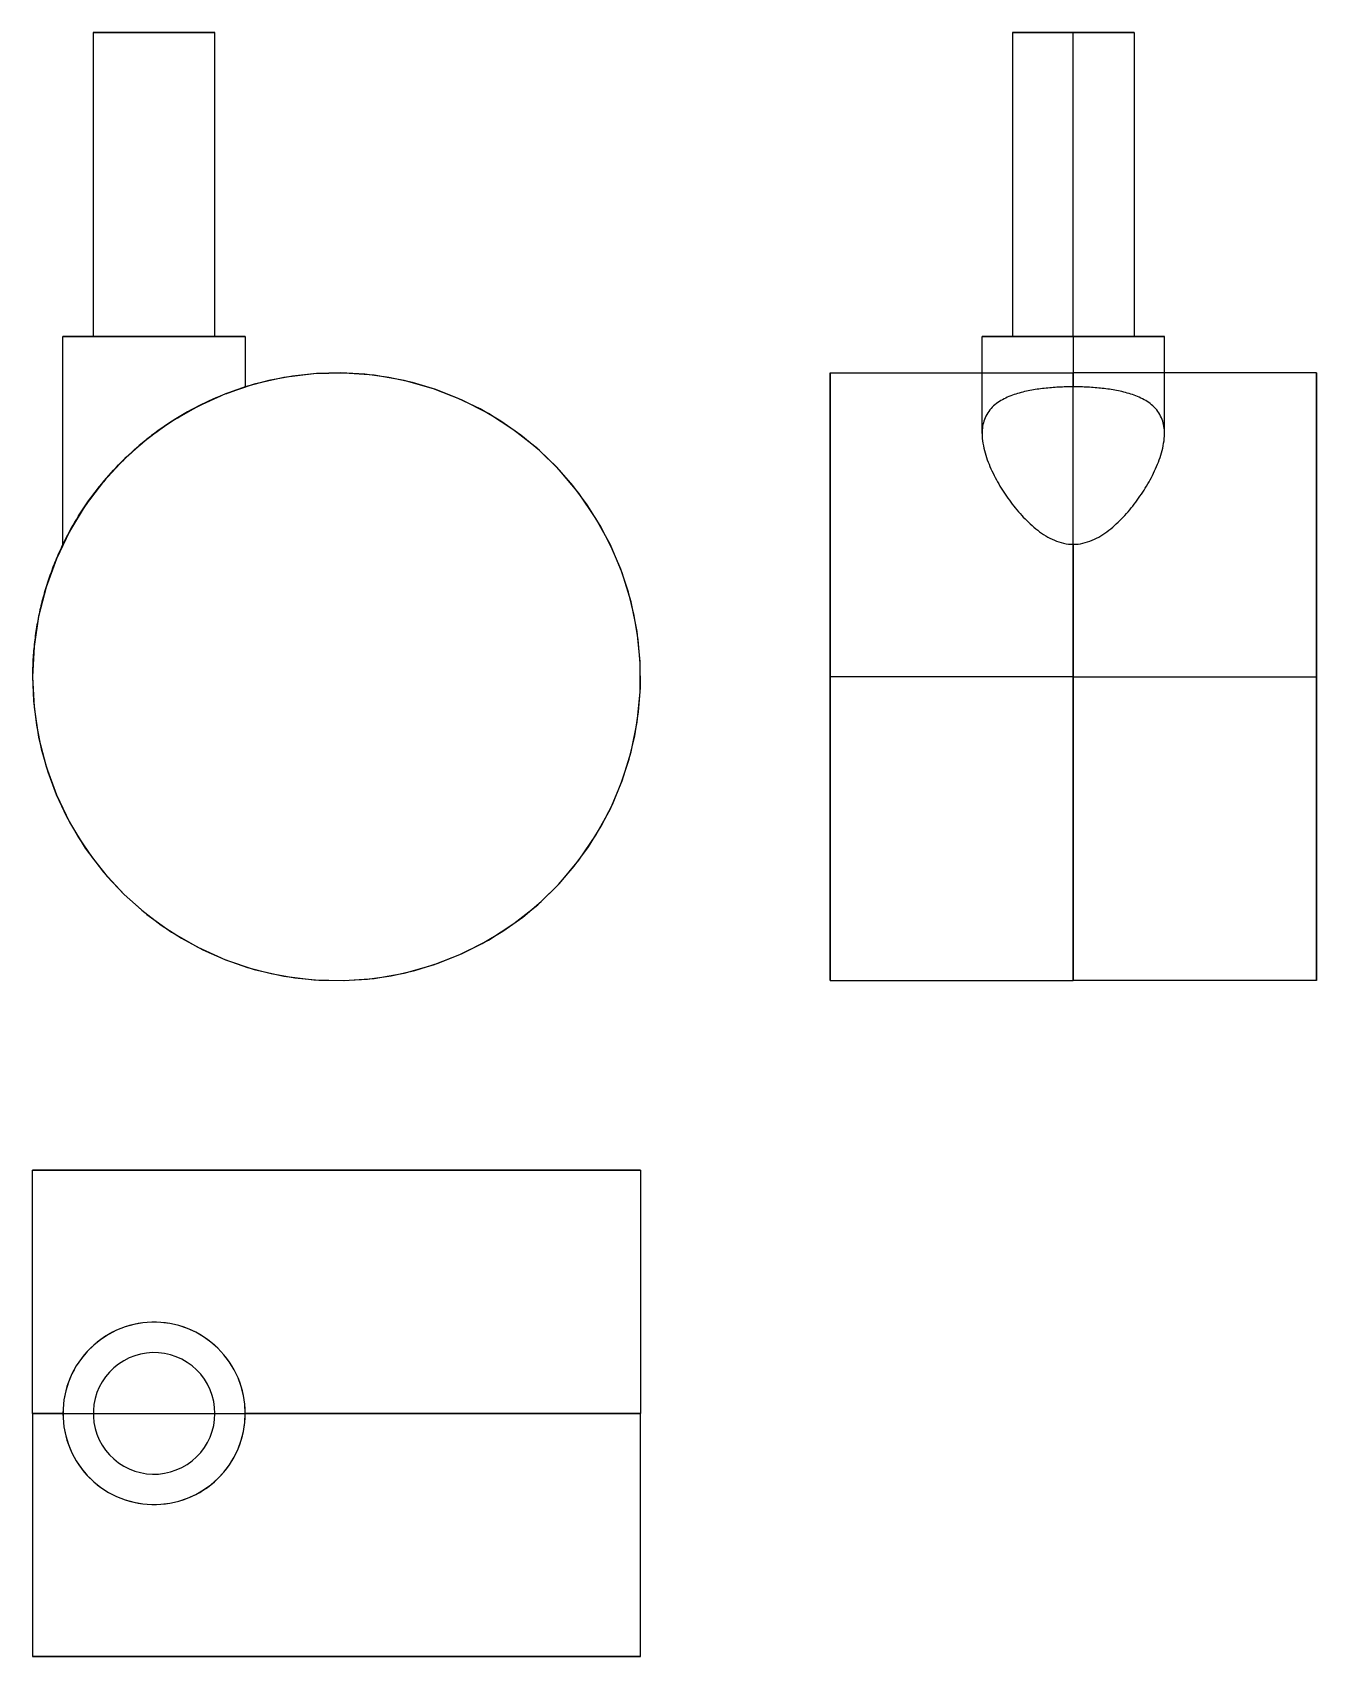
# Model space of a CAD drawing. Extents: x 0 to 1.49, y 0 to 1.89.
import ezdxf

# ---------------------------------------------------------------- set-up
doc = ezdxf.new("R2010")
doc.units = 0
doc.linetypes.add('HIDDEN', pattern=[9, 6, -3])
for name, color, linetype in [('FRONT', 7, 'CONTINUOUS'), ('FRONT_HID', 7, 'HIDDEN'), ('LEFT', 7, 'CONTINUOUS'), ('LEFT_HID', 7, 'HIDDEN'), ('TOP', 7, 'CONTINUOUS'), ('TOP_HID', 7, 'HIDDEN')]:
    doc.layers.add(name, color=color, linetype=linetype)

msp = doc.modelspace()

# ---------------------------------------------------------------- linework, layer by layer
at = {"layer": 'FRONT'}
for p, q in [((0.212264, 1.890481), (0.070755, 1.890481)), ((0.070755, 1.890481), (0.070755, 1.536707)), ((0.212264, 1.536707), (0.212264, 1.890481)), ((0.247642, 1.536707), (0.035377, 1.536707)), ((0.035377, 1.294687), (0.035377, 1.536707)), ((0.247642, 1.536707), (0.247642, 1.477959)), ((0.362593, 1.494145), (0.327336, 1.493265)), ((0.397763, 1.491509), (0.362593, 1.494145)), ((0.257957, 1.481032), (0.224526, 1.4698)), ((0.23731, 1.474535), (0.237664, 1.474658)), ((0.237664, 1.474658), (0.238019, 1.474781)), ((0.238019, 1.474781), (0.238374, 1.474904)), ((0.238374, 1.474904), (0.238729, 1.475026)), ((0.238729, 1.475026), (0.239084, 1.475148)), ((0.239084, 1.475148), (0.239439, 1.475269)), ((0.239439, 1.475269), (0.239794, 1.475391)), ((0.239794, 1.475391), (0.240149, 1.475511)), ((0.240149, 1.475511), (0.240505, 1.475632)), ((0.240505, 1.475632), (0.240861, 1.475752)), ((0.240861, 1.475752), (0.241216, 1.475871)), ((0.241216, 1.475871), (0.241572, 1.47599)), ((0.241572, 1.47599), (0.241928, 1.476109)), ((0.241928, 1.476109), (0.242284, 1.476228)), ((0.242284, 1.476228), (0.242641, 1.476346)), ((0.242641, 1.476346), (0.242997, 1.476464)), ((0.242997, 1.476464), (0.243354, 1.476581)), ((0.243354, 1.476581), (0.24371, 1.476698)), ((0.24371, 1.476698), (0.244067, 1.476814)), ((0.244067, 1.476814), (0.244424, 1.476931)), ((0.244424, 1.476931), (0.244781, 1.477047)), ((0.244781, 1.477047), (0.245138, 1.477162)), ((0.245138, 1.477162), (0.245495, 1.477277)), ((0.245495, 1.477277), (0.245853, 1.477392)), ((0.245853, 1.477392), (0.24621, 1.477506)), ((0.24621, 1.477506), (0.246568, 1.47762)), ((0.246568, 1.47762), (0.246926, 1.477734)), ((0.246926, 1.477734), (0.247284, 1.477847)), ((0.247284, 1.477847), (0.247642, 1.477959)), ((0.292341, 1.48888), (0.257957, 1.481032)), ((0.327336, 1.493265), (0.292341, 1.48888)), ((0.432496, 1.485385), (0.397763, 1.491509)), ((0.466446, 1.475833), (0.432496, 1.485385)), ((0.499276, 1.462948), (0.466446, 1.475833)), ((0.224526, 1.4698), (0.192378, 1.455294)), ((0.225338, 1.470117), (0.225688, 1.470253)), ((0.225688, 1.470253), (0.226038, 1.470389)), ((0.226038, 1.470389), (0.226388, 1.470524)), ((0.226388, 1.470524), (0.226738, 1.470659)), ((0.226738, 1.470659), (0.227089, 1.470794)), ((0.227089, 1.470794), (0.227439, 1.470928)), ((0.227439, 1.470928), (0.22779, 1.471062)), ((0.22779, 1.471062), (0.228141, 1.471195)), ((0.228141, 1.471195), (0.228491, 1.471329)), ((0.228491, 1.471329), (0.228843, 1.471461)), ((0.228843, 1.471461), (0.229194, 1.471594)), ((0.229194, 1.471594), (0.229545, 1.471726)), ((0.229545, 1.471726), (0.229897, 1.471857)), ((0.229897, 1.471857), (0.230248, 1.471989)), ((0.230248, 1.471989), (0.2306, 1.472119)), ((0.2306, 1.472119), (0.230952, 1.47225)), ((0.230952, 1.47225), (0.231304, 1.47238)), ((0.231304, 1.47238), (0.231656, 1.47251)), ((0.231656, 1.47251), (0.232009, 1.472639)), ((0.232009, 1.472639), (0.232361, 1.472768)), ((0.232361, 1.472768), (0.232714, 1.472897)), ((0.232714, 1.472897), (0.233066, 1.473025)), ((0.233066, 1.473025), (0.233419, 1.473153)), ((0.233419, 1.473153), (0.233772, 1.47328)), ((0.233772, 1.47328), (0.234125, 1.473408)), ((0.234125, 1.473408), (0.234479, 1.473534)), ((0.234479, 1.473534), (0.234832, 1.473661)), ((0.234832, 1.473661), (0.235186, 1.473787)), ((0.235186, 1.473787), (0.235539, 1.473912)), ((0.235539, 1.473912), (0.235893, 1.474038)), ((0.235893, 1.474038), (0.236247, 1.474162)), ((0.236247, 1.474162), (0.236601, 1.474287)), ((0.236601, 1.474287), (0.236956, 1.474411)), ((0.236956, 1.474411), (0.23731, 1.474535)), ((0.53066, 1.446858), (0.499276, 1.462948)), ((0.161835, 1.43766), (0.133199, 1.417072)), ((0.192378, 1.455294), (0.161835, 1.43766)), ((0.560287, 1.427723), (0.53066, 1.446858)), ((0.587861, 1.405734), (0.560287, 1.427723)), ((0.133199, 1.417072), (0.106756, 1.393736)), ((0.613108, 1.381108), (0.587861, 1.405734)), ((0.106756, 1.393736), (0.082767, 1.367882)), ((0.635778, 1.354091), (0.613108, 1.381108)), ((0.082767, 1.367882), (0.061472, 1.339769)), ((0.655645, 1.324951), (0.635778, 1.354091)), ((0.061472, 1.339769), (0.043082, 1.309675)), ((0.672513, 1.293978), (0.655645, 1.324951)), ((0.043082, 1.309675), (0.02778, 1.277899)), ((0.686212, 1.261479), (0.672513, 1.293978)), ((0.02778, 1.277899), (0.015717, 1.244758)), ((0.696608, 1.227777), (0.686212, 1.261479)), ((0.015717, 1.244758), (0.007014, 1.21058)), ((0.007014, 1.21058), (0.001758, 1.175705)), ((0.703596, 1.193208), (0.696608, 1.227777)), ((0.707107, 1.158115), (0.703596, 1.193208)), ((0.001758, 1.175705), (0, 1.140481)), ((0.707107, 1.122847), (0.707107, 1.158115)), ((0, 1.140481), (0.001758, 1.105257)), ((0.703596, 1.087754), (0.707107, 1.122847)), ((0.001758, 1.105257), (0.007014, 1.070382)), ((0.696608, 1.053185), (0.703596, 1.087754)), ((0.007014, 1.070382), (0.015717, 1.036204)), ((0.686212, 1.019483), (0.696608, 1.053185)), ((0.015717, 1.036204), (0.02778, 1.003063)), ((0.02778, 1.003063), (0.043082, 0.971287)), ((0.672513, 0.986984), (0.686212, 1.019483)), ((0.655645, 0.956011), (0.672513, 0.986984)), ((0.043082, 0.971287), (0.061472, 0.941193)), ((0.635778, 0.926871), (0.655645, 0.956011)), ((0.061472, 0.941193), (0.082767, 0.91308)), ((0.613108, 0.899854), (0.635778, 0.926871)), ((0.082767, 0.91308), (0.106756, 0.887226)), ((0.587861, 0.875228), (0.613108, 0.899854)), ((0.106756, 0.887226), (0.133199, 0.86389)), ((0.560287, 0.853239), (0.587861, 0.875228)), ((0.133199, 0.86389), (0.161835, 0.843302)), ((0.53066, 0.834104), (0.560287, 0.853239)), ((0.161835, 0.843302), (0.192378, 0.825668)), ((0.499276, 0.818014), (0.53066, 0.834104)), ((0.192378, 0.825668), (0.224526, 0.811162)), ((0.466446, 0.805129), (0.499276, 0.818014)), ((0.224526, 0.811162), (0.257957, 0.79993)), ((0.257957, 0.79993), (0.292341, 0.792082)), ((0.397763, 0.789453), (0.432496, 0.795577)), ((0.432496, 0.795577), (0.466446, 0.805129)), ((0.292341, 0.792082), (0.327336, 0.787697)), ((0.327336, 0.787697), (0.362593, 0.786817)), ((0.362593, 0.786817), (0.397763, 0.789453))]:
    msp.add_line(p, q, dxfattribs=at)
at = {"layer": 'FRONT_HID', "linetype": 'HIDDEN'}
for p, q in [((0.070755, 1.890481), (0.212264, 1.890481)), ((0.035377, 1.536707), (0.247642, 1.536707)), ((0.212264, 1.536707), (0.070755, 1.536707)), ((0.070755, 1.536707), (0.212264, 1.536707)), ((0.362593, 1.494145), (0.327336, 1.493265)), ((0.358674, 1.494221), (0.330518, 1.493489)), ((0.386799, 1.49271), (0.358674, 1.494221)), ((0.397763, 1.491509), (0.362593, 1.494145)), ((0.257957, 1.481032), (0.224526, 1.4698)), ((0.238946, 1.475101), (0.234626, 1.473587)), ((0.243284, 1.476558), (0.238946, 1.475101)), ((0.247642, 1.477959), (0.243284, 1.476558)), ((0.274825, 1.485333), (0.247642, 1.477959)), ((0.292341, 1.48888), (0.257957, 1.481032)), ((0.302509, 1.490521), (0.274825, 1.485333)), ((0.327336, 1.493265), (0.292341, 1.48888)), ((0.330518, 1.493489), (0.302509, 1.490521)), ((0.414715, 1.488966), (0.386799, 1.49271)), ((0.432496, 1.485385), (0.397763, 1.491509)), ((0.442245, 1.483014), (0.414715, 1.488966)), ((0.466446, 1.475833), (0.432496, 1.485385)), ((0.469213, 1.47489), (0.442245, 1.483014)), ((0.499276, 1.462948), (0.466446, 1.475833)), ((0.49545, 1.464647), (0.469213, 1.47489)), ((0.190903, 1.454533), (0.194644, 1.456446)), ((0.224526, 1.4698), (0.192378, 1.455294)), ((0.196734, 1.457489), (0.192646, 1.455431)), ((0.194644, 1.456446), (0.198408, 1.458313)), ((0.200848, 1.459494), (0.196734, 1.457489)), ((0.198408, 1.458313), (0.202194, 1.460136)), ((0.204988, 1.461446), (0.200848, 1.459494)), ((0.202194, 1.460136), (0.206001, 1.461914)), ((0.209153, 1.463344), (0.204988, 1.461446)), ((0.206001, 1.461914), (0.209829, 1.463646)), ((0.213342, 1.465188), (0.209153, 1.463344)), ((0.209829, 1.463646), (0.213677, 1.465333)), ((0.217555, 1.466978), (0.213342, 1.465188)), ((0.213677, 1.465333), (0.217545, 1.466974)), ((0.217545, 1.466974), (0.221432, 1.468569)), ((0.22179, 1.468713), (0.217555, 1.466978)), ((0.221432, 1.468569), (0.225338, 1.470117)), ((0.226048, 1.470393), (0.22179, 1.468713)), ((0.230327, 1.472018), (0.226048, 1.470393)), ((0.234626, 1.473587), (0.230327, 1.472018)), ((0.520789, 1.452349), (0.49545, 1.464647)), ((0.53066, 1.446858), (0.499276, 1.462948)), ((0.161835, 1.43766), (0.133199, 1.417072)), ((0.160968, 1.437098), (0.157147, 1.434579)), ((0.158327, 1.435365), (0.161843, 1.437665)), ((0.164822, 1.439568), (0.160968, 1.437098)), ((0.192378, 1.455294), (0.161835, 1.43766)), ((0.161843, 1.437665), (0.165386, 1.439924)), ((0.168707, 1.441987), (0.164822, 1.439568)), ((0.165386, 1.439924), (0.168956, 1.44214)), ((0.172623, 1.444356), (0.168707, 1.441987)), ((0.168956, 1.44214), (0.172551, 1.444314)), ((0.172551, 1.444314), (0.176173, 1.446445)), ((0.17657, 1.446675), (0.172623, 1.444356)), ((0.176173, 1.446445), (0.179819, 1.448532)), ((0.180546, 1.448942), (0.17657, 1.446675)), ((0.179819, 1.448532), (0.18349, 1.450576)), ((0.184551, 1.451157), (0.180546, 1.448942)), ((0.18349, 1.450576), (0.187185, 1.452577)), ((0.188585, 1.45332), (0.184551, 1.451157)), ((0.187185, 1.452577), (0.190903, 1.454533)), ((0.192646, 1.455431), (0.188585, 1.45332)), ((0.54507, 1.438074), (0.520789, 1.452349)), ((0.560287, 1.427723), (0.53066, 1.446858)), ((0.568138, 1.421913), (0.54507, 1.438074)), ((0.131233, 1.415492), (0.134515, 1.418116)), ((0.134932, 1.418445), (0.131354, 1.415591)), ((0.134515, 1.418116), (0.137827, 1.420701)), ((0.138547, 1.421253), (0.134932, 1.418445)), ((0.137827, 1.420701), (0.141171, 1.423245)), ((0.142197, 1.424014), (0.138547, 1.421253)), ((0.141171, 1.423245), (0.144544, 1.42575)), ((0.145883, 1.426728), (0.142197, 1.424014)), ((0.144544, 1.42575), (0.147947, 1.428215)), ((0.149604, 1.429393), (0.145883, 1.426728)), ((0.147947, 1.428215), (0.151378, 1.430639)), ((0.153359, 1.432011), (0.149604, 1.429393)), ((0.151378, 1.430639), (0.154839, 1.433023)), ((0.157147, 1.434579), (0.153359, 1.432011)), ((0.154839, 1.433023), (0.158327, 1.435365)), ((0.587861, 1.405734), (0.560287, 1.427723)), ((0.589847, 1.403968), (0.568138, 1.421913)), ((0.133199, 1.417072), (0.106756, 1.393736)), ((0.114036, 1.400637), (0.11069, 1.397514)), ((0.112217, 1.39895), (0.115303, 1.4018)), ((0.117421, 1.403717), (0.114036, 1.400637)), ((0.115303, 1.4018), (0.118424, 1.404614)), ((0.120847, 1.406753), (0.117421, 1.403717)), ((0.118424, 1.404614), (0.121577, 1.40739)), ((0.124311, 1.409744), (0.120847, 1.406753)), ((0.121577, 1.40739), (0.124764, 1.410129)), ((0.127814, 1.41269), (0.124311, 1.409744)), ((0.124764, 1.410129), (0.127982, 1.41283)), ((0.131354, 1.415591), (0.127814, 1.41269)), ((0.127982, 1.41283), (0.131233, 1.415492)), ((0.613108, 1.381108), (0.587861, 1.405734)), ((0.61006, 1.384352), (0.589847, 1.403968)), ((0.106756, 1.393736), (0.082767, 1.367882)), ((0.094583, 1.381263), (0.091489, 1.377889)), ((0.091587, 1.377997), (0.094427, 1.381095)), ((0.094427, 1.381095), (0.097303, 1.384158)), ((0.09772, 1.384596), (0.094583, 1.381263)), ((0.097303, 1.384158), (0.100215, 1.387187)), ((0.100899, 1.387888), (0.09772, 1.384596)), ((0.100215, 1.387187), (0.103163, 1.390181)), ((0.104121, 1.391139), (0.100899, 1.387888)), ((0.103163, 1.390181), (0.106146, 1.393139)), ((0.107385, 1.394348), (0.104121, 1.391139)), ((0.106146, 1.393139), (0.109164, 1.396062)), ((0.11069, 1.397514), (0.107385, 1.394348)), ((0.109164, 1.396062), (0.112217, 1.39895)), ((0.628648, 1.363191), (0.61006, 1.384352)), ((0.635778, 1.354091), (0.613108, 1.381108)), ((0.082767, 1.367882), (0.061472, 1.339769)), ((0.075341, 1.358727), (0.077953, 1.362018)), ((0.07956, 1.364004), (0.076691, 1.360438)), ((0.077953, 1.362018), (0.080604, 1.365278)), ((0.082475, 1.367533), (0.07956, 1.364004)), ((0.080604, 1.365278), (0.083293, 1.368507)), ((0.085435, 1.371024), (0.082475, 1.367533)), ((0.083293, 1.368507), (0.08602, 1.371703)), ((0.08844, 1.374476), (0.085435, 1.371024)), ((0.08602, 1.371703), (0.088785, 1.374867)), ((0.091489, 1.377889), (0.08844, 1.374476)), ((0.088785, 1.374867), (0.091587, 1.377997)), ((0.645494, 1.340619), (0.628648, 1.363191)), ((0.06288, 1.341818), (0.065291, 1.345258)), ((0.065684, 1.34581), (0.063052, 1.342066)), ((0.065291, 1.345258), (0.067744, 1.34867)), ((0.068365, 1.34952), (0.065684, 1.34581)), ((0.067744, 1.34867), (0.070236, 1.352052)), ((0.071093, 1.353195), (0.068365, 1.34952)), ((0.070236, 1.352052), (0.072769, 1.355405)), ((0.073869, 1.356835), (0.071093, 1.353195)), ((0.072769, 1.355405), (0.075341, 1.358727)), ((0.076691, 1.360438), (0.073869, 1.356835)), ((0.655645, 1.324951), (0.635778, 1.354091)), ((0.061472, 1.339769), (0.043082, 1.309675)), ((0.049283, 1.320595), (0.051443, 1.324198)), ((0.053013, 1.326758), (0.050629, 1.322851)), ((0.051443, 1.324198), (0.053646, 1.327776)), ((0.055449, 1.330633), (0.053013, 1.326758)), ((0.053646, 1.327776), (0.055892, 1.331327)), ((0.057934, 1.334477), (0.055449, 1.330633)), ((0.055892, 1.331327), (0.05818, 1.334852)), ((0.060468, 1.338288), (0.057934, 1.334477)), ((0.05818, 1.334852), (0.060509, 1.338349)), ((0.063052, 1.342066), (0.060468, 1.338288)), ((0.060509, 1.338349), (0.06288, 1.341818)), ((0.660491, 1.316778), (0.645494, 1.340619)), ((0.672513, 1.293978), (0.655645, 1.324951)), ((0.043082, 1.309675), (0.02778, 1.277899)), ((0.03913, 1.302206), (0.041073, 1.305932)), ((0.041601, 1.306926), (0.039474, 1.302873)), ((0.041073, 1.305932), (0.04306, 1.309634)), ((0.04378, 1.310951), (0.041601, 1.306926)), ((0.04306, 1.309634), (0.045091, 1.313312)), ((0.046012, 1.314947), (0.04378, 1.310951)), ((0.045091, 1.313312), (0.047165, 1.316966)), ((0.048295, 1.318914), (0.046012, 1.314947)), ((0.047165, 1.316966), (0.049283, 1.320595)), ((0.050629, 1.322851), (0.048295, 1.318914)), ((0.673543, 1.291819), (0.660491, 1.316778)), ((0.032139, 1.287814), (0.031093, 1.285508)), ((0.033202, 1.290113), (0.032139, 1.287814)), ((0.034282, 1.292404), (0.033202, 1.290113)), ((0.035377, 1.294687), (0.034282, 1.292404)), ((0.037399, 1.298794), (0.035377, 1.294687)), ((0.035377, 1.294687), (0.037231, 1.298458)), ((0.037231, 1.298458), (0.03913, 1.302206)), ((0.039474, 1.302873), (0.037399, 1.298794)), ((0.686212, 1.261479), (0.672513, 1.293978)), ((0.684569, 1.265901), (0.673543, 1.291819)), ((0.02778, 1.277899), (0.015717, 1.244758)), ((0.02332, 1.266799), (0.022424, 1.26443)), ((0.024233, 1.269161), (0.02332, 1.266799)), ((0.025163, 1.271517), (0.024233, 1.269161)), ((0.026109, 1.273866), (0.025163, 1.271517)), ((0.027072, 1.276209), (0.026109, 1.273866)), ((0.028052, 1.278544), (0.027072, 1.276209)), ((0.029049, 1.280873), (0.028052, 1.278544)), ((0.030063, 1.283194), (0.029049, 1.280873)), ((0.031093, 1.285508), (0.030063, 1.283194)), ((0.017407, 1.250087), (0.016631, 1.247676)), ((0.018201, 1.252492), (0.017407, 1.250087)), ((0.019011, 1.254892), (0.018201, 1.252492)), ((0.019839, 1.257285), (0.019011, 1.254892)), ((0.020683, 1.259673), (0.019839, 1.257285)), ((0.021545, 1.262055), (0.020683, 1.259673)), ((0.022424, 1.26443), (0.021545, 1.262055)), ((0.693498, 1.239188), (0.684569, 1.265901)), ((0.696608, 1.227777), (0.686212, 1.261479)), ((0.015717, 1.244758), (0.007014, 1.21058)), ((0.011685, 1.230653), (0.011048, 1.228201)), ((0.012339, 1.2331), (0.011685, 1.230653)), ((0.013011, 1.235542), (0.012339, 1.2331)), ((0.0137, 1.237979), (0.013011, 1.235542)), ((0.014407, 1.240411), (0.0137, 1.237979)), ((0.015131, 1.242838), (0.014407, 1.240411)), ((0.015872, 1.24526), (0.015131, 1.242838)), ((0.016631, 1.247676), (0.015872, 1.24526)), ((0.700274, 1.211849), (0.693498, 1.239188)), ((0.007014, 1.21058), (0.001758, 1.175705)), ((0.007084, 1.210923), (0.006589, 1.208439)), ((0.007597, 1.213403), (0.007084, 1.210923)), ((0.008128, 1.21588), (0.007597, 1.213403)), ((0.008677, 1.218352), (0.008128, 1.21588)), ((0.009243, 1.220821), (0.008677, 1.218352)), ((0.009827, 1.223285), (0.009243, 1.220821)), ((0.010429, 1.225746), (0.009827, 1.223285)), ((0.011048, 1.228201), (0.010429, 1.225746)), ((0.703596, 1.193208), (0.696608, 1.227777)), ((0.704853, 1.184058), (0.700274, 1.211849)), ((0.003991, 1.193468), (0.00362, 1.190962)), ((0.004379, 1.195971), (0.003991, 1.193468)), ((0.004785, 1.198471), (0.004379, 1.195971)), ((0.005209, 1.200968), (0.004785, 1.198471)), ((0.005651, 1.203461), (0.005209, 1.200968)), ((0.006111, 1.205952), (0.005651, 1.203461)), ((0.006589, 1.208439), (0.006111, 1.205952)), ((0.707107, 1.158115), (0.703596, 1.193208)), ((0.001758, 1.175705), (0, 1.140481)), ((0.001531, 1.173359), (0.001305, 1.170836)), ((0.001775, 1.17588), (0.001531, 1.173359)), ((0.002038, 1.178399), (0.001775, 1.17588)), ((0.002318, 1.180916), (0.002038, 1.178399)), ((0.002617, 1.183431), (0.002318, 1.180916)), ((0.002933, 1.185944), (0.002617, 1.183431)), ((0.003268, 1.188454), (0.002933, 1.185944)), ((0.00362, 1.190962), (0.003268, 1.188454)), ((0.707207, 1.155991), (0.704853, 1.184058)), ((0.000326, 1.155673), (0.000227, 1.153142)), ((0.000444, 1.158203), (0.000326, 1.155673)), ((0.00058, 1.160732), (0.000444, 1.158203)), ((0.000734, 1.16326), (0.00058, 1.160732)), ((0.000906, 1.165787), (0.000734, 1.16326)), ((0.001096, 1.168312), (0.000906, 1.165787)), ((0.001305, 1.170836), (0.001096, 1.168312)), ((0.707107, 1.122847), (0.707107, 1.158115)), ((0.707321, 1.127826), (0.707207, 1.155991)), ((0.000009, 1.143014), (0, 1.140481)), ((0, 1.140481), (0.001758, 1.105257)), ((0, 1.140481), (0.001121, 1.112338)), ((0.000036, 1.145546), (0.000009, 1.143014)), ((0.000082, 1.148079), (0.000036, 1.145546)), ((0.000145, 1.15061), (0.000082, 1.148079)), ((0.000227, 1.153142), (0.000145, 1.15061)), ((0.703596, 1.087754), (0.707107, 1.122847)), ((0.705193, 1.09974), (0.707321, 1.127826)), ((0.001121, 1.112338), (0.004478, 1.084373)), ((0.001758, 1.105257), (0.007014, 1.070382)), ((0.700839, 1.071913), (0.705193, 1.09974)), ((0.004478, 1.084373), (0.010048, 1.056763)), ((0.696608, 1.053185), (0.703596, 1.087754)), ((0.007014, 1.070382), (0.015717, 1.036204)), ((0.694284, 1.044521), (0.700839, 1.071913)), ((0.010048, 1.056763), (0.017798, 1.029684)), ((0.685571, 1.017737), (0.694284, 1.044521)), ((0.686212, 1.019483), (0.696608, 1.053185)), ((0.015717, 1.036204), (0.02778, 1.003063)), ((0.017798, 1.029684), (0.027676, 1.003308)), ((0.027676, 1.003308), (0.039622, 0.977801)), ((0.02778, 1.003063), (0.043082, 0.971287)), ((0.672513, 0.986984), (0.686212, 1.019483)), ((0.674755, 0.99173), (0.685571, 1.017737)), ((0.655645, 0.956011), (0.672513, 0.986984)), ((0.661904, 0.966667), (0.674755, 0.99173)), ((0.039622, 0.977801), (0.05356, 0.953325)), ((0.043082, 0.971287), (0.061472, 0.941193)), ((0.6471, 0.942706), (0.661904, 0.966667)), ((0.05356, 0.953325), (0.0694, 0.930036)), ((0.635778, 0.926871), (0.655645, 0.956011)), ((0.061472, 0.941193), (0.082767, 0.91308)), ((0.0694, 0.930036), (0.087042, 0.90808)), ((0.613108, 0.899854), (0.635778, 0.926871)), ((0.630437, 0.919998), (0.6471, 0.942706)), ((0.082767, 0.91308), (0.106756, 0.887226)), ((0.087042, 0.90808), (0.106376, 0.887598)), ((0.612021, 0.898687), (0.630437, 0.919998)), ((0.587861, 0.875228), (0.613108, 0.899854)), ((0.591967, 0.878909), (0.612021, 0.898687)), ((0.106376, 0.887598), (0.127277, 0.868718)), ((0.106756, 0.887226), (0.133199, 0.86389)), ((0.560287, 0.853239), (0.587861, 0.875228)), ((0.570404, 0.86079), (0.591967, 0.878909)), ((0.127277, 0.868718), (0.149614, 0.851561)), ((0.133199, 0.86389), (0.161835, 0.843302)), ((0.149614, 0.851561), (0.173245, 0.836235)), ((0.53066, 0.834104), (0.560287, 0.853239)), ((0.547467, 0.844443), (0.570404, 0.86079)), ((0.161835, 0.843302), (0.192378, 0.825668)), ((0.173245, 0.836235), (0.198021, 0.822838)), ((0.499276, 0.818014), (0.53066, 0.834104)), ((0.523303, 0.829972), (0.547467, 0.844443)), ((0.192378, 0.825668), (0.224526, 0.811162)), ((0.198021, 0.822838), (0.223784, 0.811455)), ((0.466446, 0.805129), (0.499276, 0.818014)), ((0.47191, 0.807015), (0.498064, 0.81747)), ((0.498064, 0.81747), (0.523303, 0.829972)), ((0.223784, 0.811455), (0.25037, 0.802156)), ((0.224526, 0.811162), (0.257957, 0.79993)), ((0.25037, 0.802156), (0.277612, 0.795003)), ((0.257957, 0.79993), (0.292341, 0.792082)), ((0.277612, 0.795003), (0.305337, 0.790039)), ((0.397763, 0.789453), (0.432496, 0.795577)), ((0.417527, 0.792499), (0.445008, 0.798674)), ((0.432496, 0.795577), (0.466446, 0.805129)), ((0.445008, 0.798674), (0.47191, 0.807015)), ((0.292341, 0.792082), (0.327336, 0.787697)), ((0.305337, 0.790039), (0.333369, 0.787296)), ((0.327336, 0.787697), (0.362593, 0.786817)), ((0.333369, 0.787296), (0.361531, 0.786792)), ((0.361531, 0.786792), (0.389643, 0.78853)), ((0.362593, 0.786817), (0.397763, 0.789453)), ((0.389643, 0.78853), (0.417527, 0.792499))]:
    msp.add_line(p, q, dxfattribs=at)
at = {"layer": 'LEFT'}
for p, q in [((1.211094, 1.890566), (1.14034, 1.890566)), ((1.14034, 1.890566), (1.14034, 1.536792)), ((1.281849, 1.890566), (1.211094, 1.890566)), ((1.211094, 1.536792), (1.211094, 1.890566)), ((1.281849, 1.890566), (1.281849, 1.536792)), ((1.211094, 1.536792), (1.104962, 1.536792)), ((1.104962, 1.49434), (1.104962, 1.536792)), ((1.317226, 1.536792), (1.211094, 1.536792)), ((1.211094, 1.536792), (1.211094, 1.49434)), ((1.317226, 1.49434), (1.317226, 1.536792)), ((0.928075, 0.786792), (0.928075, 1.49434)), ((0.928075, 1.49434), (1.211094, 1.49434)), ((1.211094, 0.786792), (1.211094, 1.49434)), ((1.494113, 1.49434), (1.211094, 1.49434)), ((1.494113, 0.786792), (1.494113, 1.49434)), ((0.928075, 0.786792), (1.211094, 0.786792)), ((1.494113, 0.786792), (1.211094, 0.786792))]:
    msp.add_line(p, q, dxfattribs=at)
at = {"layer": 'LEFT_HID', "linetype": 'HIDDEN'}
for p, q in [((1.14034, 1.890566), (1.281849, 1.890566)), ((1.104962, 1.536792), (1.317226, 1.536792)), ((1.211094, 1.536792), (1.14034, 1.536792)), ((1.14034, 1.536792), (1.281849, 1.536792)), ((1.281849, 1.536792), (1.211094, 1.536792)), ((0.928075, 1.49434), (0.928075, 1.140566)), ((1.104962, 1.423585), (1.104962, 1.49434)), ((1.211094, 1.49434), (1.211094, 1.478045)), ((1.211094, 1.49434), (1.211094, 1.478045)), ((1.317226, 1.423585), (1.317226, 1.49434)), ((1.494113, 1.49434), (1.494113, 1.140566)), ((1.166861, 1.474854), (1.164775, 1.474512)), ((1.168951, 1.475175), (1.166861, 1.474854)), ((1.171043, 1.475476), (1.168951, 1.475175)), ((1.173138, 1.475756), (1.171043, 1.475476)), ((1.175236, 1.476018), (1.173138, 1.475756)), ((1.177336, 1.476261), (1.175236, 1.476018)), ((1.179438, 1.476487), (1.177336, 1.476261)), ((1.181541, 1.476696), (1.179438, 1.476487)), ((1.183646, 1.476888), (1.181541, 1.476696)), ((1.185753, 1.477064), (1.183646, 1.476888)), ((1.187861, 1.477224), (1.185753, 1.477064)), ((1.18997, 1.477369), (1.187861, 1.477224)), ((1.19208, 1.4775), (1.18997, 1.477369)), ((1.19419, 1.477615), (1.19208, 1.4775)), ((1.196302, 1.477717), (1.19419, 1.477615)), ((1.198414, 1.477804), (1.196302, 1.477717)), ((1.200526, 1.477878), (1.198414, 1.477804)), ((1.20264, 1.477938), (1.200526, 1.477878)), ((1.204753, 1.477985), (1.20264, 1.477938)), ((1.206867, 1.478018), (1.204753, 1.477985)), ((1.20898, 1.478038), (1.206867, 1.478018)), ((1.211094, 1.478045), (1.20898, 1.478038)), ((1.213208, 1.478038), (1.211094, 1.478045)), ((1.215322, 1.478018), (1.213208, 1.478038)), ((1.217436, 1.477985), (1.215322, 1.478018)), ((1.219549, 1.477938), (1.217436, 1.477985)), ((1.221662, 1.477878), (1.219549, 1.477938)), ((1.223775, 1.477805), (1.221662, 1.477878)), ((1.225887, 1.477717), (1.223775, 1.477805)), ((1.227998, 1.477615), (1.225887, 1.477717)), ((1.230109, 1.4775), (1.227998, 1.477615)), ((1.232219, 1.477369), (1.230109, 1.4775)), ((1.234328, 1.477224), (1.232219, 1.477369)), ((1.236436, 1.477064), (1.234328, 1.477224)), ((1.238542, 1.476888), (1.236436, 1.477064)), ((1.240648, 1.476696), (1.238542, 1.476888)), ((1.242751, 1.476487), (1.240648, 1.476696)), ((1.244853, 1.476261), (1.242751, 1.476487)), ((1.246953, 1.476018), (1.244853, 1.476261)), ((1.24905, 1.475756), (1.246953, 1.476018)), ((1.251146, 1.475476), (1.24905, 1.475756)), ((1.253238, 1.475175), (1.251146, 1.475476)), ((1.255328, 1.474854), (1.253238, 1.475175)), ((1.257414, 1.474512), (1.255328, 1.474854)), ((1.118349, 1.455752), (1.116825, 1.454288)), ((1.11994, 1.457144), (1.118349, 1.455752)), ((1.12159, 1.458465), (1.11994, 1.457144)), ((1.123293, 1.459716), (1.12159, 1.458465)), ((1.125045, 1.4609), (1.123293, 1.459716)), ((1.126838, 1.462019), (1.125045, 1.4609)), ((1.128668, 1.463076), (1.126838, 1.462019)), ((1.130532, 1.464074), (1.128668, 1.463076)), ((1.132424, 1.465016), (1.130532, 1.464074)), ((1.134342, 1.465905), (1.132424, 1.465016)), ((1.136283, 1.466743), (1.134342, 1.465905)), ((1.138243, 1.467534), (1.136283, 1.466743)), ((1.140221, 1.46828), (1.138243, 1.467534)), ((1.142214, 1.468984), (1.140221, 1.46828)), ((1.144221, 1.469647), (1.142214, 1.468984)), ((1.14624, 1.470274), (1.144221, 1.469647)), ((1.14827, 1.470864), (1.14624, 1.470274)), ((1.150309, 1.471421), (1.14827, 1.470864)), ((1.152357, 1.471946), (1.150309, 1.471421)), ((1.154412, 1.472441), (1.152357, 1.471946)), ((1.156474, 1.472907), (1.154412, 1.472441)), ((1.158542, 1.473346), (1.156474, 1.472907)), ((1.160615, 1.473759), (1.158542, 1.473346)), ((1.162693, 1.474147), (1.160615, 1.473759)), ((1.164775, 1.474512), (1.162693, 1.474147)), ((1.259496, 1.474147), (1.257414, 1.474512)), ((1.261574, 1.473759), (1.259496, 1.474147)), ((1.263647, 1.473346), (1.261574, 1.473759)), ((1.265715, 1.472907), (1.263647, 1.473346)), ((1.267777, 1.472441), (1.265715, 1.472907)), ((1.269832, 1.471946), (1.267777, 1.472441)), ((1.271879, 1.471421), (1.269832, 1.471946)), ((1.273919, 1.470864), (1.271879, 1.471421)), ((1.275948, 1.470274), (1.273919, 1.470864)), ((1.277967, 1.469647), (1.275948, 1.470274)), ((1.279974, 1.468984), (1.277967, 1.469647)), ((1.281968, 1.46828), (1.279974, 1.468984)), ((1.283946, 1.467534), (1.281968, 1.46828)), ((1.285906, 1.466743), (1.283946, 1.467534)), ((1.287846, 1.465905), (1.285906, 1.466743)), ((1.289764, 1.465016), (1.287846, 1.465905)), ((1.291657, 1.464074), (1.289764, 1.465016)), ((1.29352, 1.463076), (1.291657, 1.464074)), ((1.295351, 1.462019), (1.29352, 1.463076)), ((1.297144, 1.4609), (1.295351, 1.462019)), ((1.298895, 1.459716), (1.297144, 1.4609)), ((1.300599, 1.458465), (1.298895, 1.459716)), ((1.302249, 1.457144), (1.300599, 1.458465)), ((1.30384, 1.455752), (1.302249, 1.457144)), ((1.305364, 1.454288), (1.30384, 1.455752)), ((1.107059, 1.438175), (1.106477, 1.436143)), ((1.107744, 1.440175), (1.107059, 1.438175)), ((1.108534, 1.442136), (1.107744, 1.440175)), ((1.109427, 1.444051), (1.108534, 1.442136)), ((1.110424, 1.445915), (1.109427, 1.444051)), ((1.111521, 1.447721), (1.110424, 1.445915)), ((1.112716, 1.449465), (1.111521, 1.447721)), ((1.114001, 1.451143), (1.112716, 1.449465)), ((1.115373, 1.452751), (1.114001, 1.451143)), ((1.116825, 1.454288), (1.115373, 1.452751)), ((1.306815, 1.452751), (1.305364, 1.454288)), ((1.308187, 1.451143), (1.306815, 1.452751)), ((1.309473, 1.449465), (1.308187, 1.451143)), ((1.310667, 1.447721), (1.309473, 1.449465)), ((1.311765, 1.445915), (1.310667, 1.447721)), ((1.312761, 1.444051), (1.311765, 1.445915)), ((1.313655, 1.442136), (1.312761, 1.444051)), ((1.314444, 1.440175), (1.313655, 1.442136)), ((1.315129, 1.438175), (1.314444, 1.440175)), ((1.315711, 1.436143), (1.315129, 1.438175)), ((1.105, 1.425698), (1.104962, 1.423585)), ((1.104962, 1.423585), (1.105028, 1.420752)), ((1.105118, 1.427809), (1.105, 1.425698)), ((1.105028, 1.420752), (1.105217, 1.417924)), ((1.10532, 1.429913), (1.105118, 1.427809)), ((1.105611, 1.432007), (1.10532, 1.429913)), ((1.105996, 1.434085), (1.105611, 1.432007)), ((1.106477, 1.436143), (1.105996, 1.434085)), ((1.316193, 1.434085), (1.315711, 1.436143)), ((1.316577, 1.432007), (1.316193, 1.434085)), ((1.316868, 1.429913), (1.316577, 1.432007)), ((1.31707, 1.427809), (1.316868, 1.429913)), ((1.316972, 1.417924), (1.317161, 1.420752)), ((1.317188, 1.425698), (1.31707, 1.427809)), ((1.317161, 1.420752), (1.317226, 1.423585)), ((1.317226, 1.423585), (1.317188, 1.425698)), ((1.105217, 1.417924), (1.105519, 1.415106)), ((1.105519, 1.415106), (1.105925, 1.412301)), ((1.105925, 1.412301), (1.106427, 1.409512)), ((1.106427, 1.409512), (1.107015, 1.40674)), ((1.107015, 1.40674), (1.107685, 1.403986)), ((1.107685, 1.403986), (1.108428, 1.401251)), ((1.108428, 1.401251), (1.109239, 1.398535)), ((1.312949, 1.398535), (1.313761, 1.401251)), ((1.313761, 1.401251), (1.314504, 1.403986)), ((1.314504, 1.403986), (1.315173, 1.40674)), ((1.315173, 1.40674), (1.315762, 1.409512)), ((1.315762, 1.409512), (1.316263, 1.412301)), ((1.316263, 1.412301), (1.31667, 1.415106)), ((1.31667, 1.415106), (1.316972, 1.417924)), ((1.109239, 1.398535), (1.110115, 1.395839)), ((1.110115, 1.395839), (1.111049, 1.393164)), ((1.111049, 1.393164), (1.112039, 1.390508)), ((1.112039, 1.390508), (1.11308, 1.387872)), ((1.11308, 1.387872), (1.11417, 1.385256)), ((1.11417, 1.385256), (1.115306, 1.382659)), ((1.115306, 1.382659), (1.116486, 1.380082)), ((1.305703, 1.380082), (1.306882, 1.382659)), ((1.306882, 1.382659), (1.308018, 1.385256)), ((1.308018, 1.385256), (1.309109, 1.387872)), ((1.309109, 1.387872), (1.31015, 1.390508)), ((1.31015, 1.390508), (1.31114, 1.393164)), ((1.31114, 1.393164), (1.312074, 1.395839)), ((1.312074, 1.395839), (1.312949, 1.398535)), ((1.116486, 1.380082), (1.117707, 1.377525)), ((1.117707, 1.377525), (1.118968, 1.374986)), ((1.118968, 1.374986), (1.120266, 1.372467)), ((1.120266, 1.372467), (1.121601, 1.369967)), ((1.121601, 1.369967), (1.122971, 1.367485)), ((1.122971, 1.367485), (1.124374, 1.365023)), ((1.124374, 1.365023), (1.125811, 1.36258)), ((1.125811, 1.36258), (1.12728, 1.360156)), ((1.294909, 1.360156), (1.296378, 1.36258)), ((1.296378, 1.36258), (1.297814, 1.365023)), ((1.297814, 1.365023), (1.299218, 1.367485)), ((1.299218, 1.367485), (1.300588, 1.369967)), ((1.300588, 1.369967), (1.301923, 1.372467)), ((1.301923, 1.372467), (1.303221, 1.374986)), ((1.303221, 1.374986), (1.304482, 1.377525)), ((1.304482, 1.377525), (1.305703, 1.380082)), ((1.12728, 1.360156), (1.12878, 1.357752)), ((1.12878, 1.357752), (1.130312, 1.355367)), ((1.130312, 1.355367), (1.131873, 1.353002)), ((1.131873, 1.353002), (1.133465, 1.350657)), ((1.133465, 1.350657), (1.135086, 1.348332)), ((1.135086, 1.348332), (1.136738, 1.346029)), ((1.136738, 1.346029), (1.138418, 1.343747)), ((1.138418, 1.343747), (1.140129, 1.341487)), ((1.28206, 1.341487), (1.28377, 1.343747)), ((1.28377, 1.343747), (1.285451, 1.346029)), ((1.285451, 1.346029), (1.287102, 1.348332)), ((1.287102, 1.348332), (1.288724, 1.350657)), ((1.288724, 1.350657), (1.290315, 1.353002)), ((1.290315, 1.353002), (1.291877, 1.355367)), ((1.291877, 1.355367), (1.293408, 1.357752)), ((1.293408, 1.357752), (1.294909, 1.360156)), ((1.140129, 1.341487), (1.141869, 1.33925)), ((1.141869, 1.33925), (1.14364, 1.337036)), ((1.14364, 1.337036), (1.14544, 1.334848)), ((1.14544, 1.334848), (1.147272, 1.332685)), ((1.147272, 1.332685), (1.149135, 1.330549)), ((1.149135, 1.330549), (1.15103, 1.328441)), ((1.15103, 1.328441), (1.152957, 1.326363)), ((1.152957, 1.326363), (1.154918, 1.324317)), ((1.154918, 1.324317), (1.156913, 1.322304)), ((1.265275, 1.322304), (1.267271, 1.324317)), ((1.267271, 1.324317), (1.269231, 1.326363)), ((1.269231, 1.326363), (1.271159, 1.328441)), ((1.271159, 1.328441), (1.273054, 1.330549)), ((1.273054, 1.330549), (1.274917, 1.332685)), ((1.274917, 1.332685), (1.276748, 1.334848)), ((1.276748, 1.334848), (1.278549, 1.337037)), ((1.278549, 1.337037), (1.280319, 1.33925)), ((1.280319, 1.33925), (1.28206, 1.341487)), ((1.156913, 1.322304), (1.158944, 1.320327)), ((1.158944, 1.320327), (1.16101, 1.318387)), ((1.16101, 1.318387), (1.163114, 1.316488)), ((1.163114, 1.316488), (1.165257, 1.314633)), ((1.165257, 1.314633), (1.16744, 1.312825)), ((1.16744, 1.312825), (1.169663, 1.311068)), ((1.169663, 1.311068), (1.17193, 1.309366)), ((1.17193, 1.309366), (1.174239, 1.307724)), ((1.174239, 1.307724), (1.176594, 1.306146)), ((1.176594, 1.306146), (1.178994, 1.30464)), ((1.178994, 1.30464), (1.181442, 1.30321)), ((1.240747, 1.30321), (1.243194, 1.30464)), ((1.243194, 1.30464), (1.245595, 1.306146)), ((1.245595, 1.306146), (1.247949, 1.307724)), ((1.247949, 1.307724), (1.250259, 1.309366)), ((1.250259, 1.309366), (1.252525, 1.311068)), ((1.252525, 1.311068), (1.254749, 1.312825)), ((1.254749, 1.312825), (1.256932, 1.314633)), ((1.256932, 1.314633), (1.259074, 1.316488)), ((1.259074, 1.316488), (1.261178, 1.318387)), ((1.261178, 1.318387), (1.263245, 1.320327)), ((1.263245, 1.320327), (1.265275, 1.322304)), ((1.181442, 1.30321), (1.183936, 1.301865)), ((1.183936, 1.301865), (1.186477, 1.300611)), ((1.186477, 1.300611), (1.189066, 1.299456)), ((1.189066, 1.299456), (1.191699, 1.298409)), ((1.191699, 1.298409), (1.194376, 1.297479)), ((1.194376, 1.297479), (1.197093, 1.296673)), ((1.197093, 1.296673), (1.199846, 1.296001)), ((1.199846, 1.296001), (1.20263, 1.295469)), ((1.20263, 1.295469), (1.205437, 1.295083)), ((1.205437, 1.295083), (1.208262, 1.29485)), ((1.208262, 1.29485), (1.211094, 1.294772)), ((1.211094, 1.294772), (1.213927, 1.29485)), ((1.211094, 1.294772), (1.211094, 1.140566)), ((1.213927, 1.29485), (1.216751, 1.295083)), ((1.216751, 1.295083), (1.219559, 1.295469)), ((1.219559, 1.295469), (1.222343, 1.296001)), ((1.222343, 1.296001), (1.225096, 1.296673)), ((1.225096, 1.296673), (1.227813, 1.297479)), ((1.227813, 1.297479), (1.230489, 1.298409)), ((1.230489, 1.298409), (1.233123, 1.299456)), ((1.233123, 1.299456), (1.235711, 1.300611)), ((1.235711, 1.300611), (1.238253, 1.301865)), ((1.238253, 1.301865), (1.240747, 1.30321)), ((0.928075, 1.140566), (0.928075, 0.786792)), ((1.211094, 1.140566), (0.928075, 1.140566)), ((1.211094, 1.140566), (1.494113, 1.140566)), ((1.211094, 1.140566), (1.211094, 0.786792)), ((1.494113, 1.140566), (1.494113, 0.786792))]:
    msp.add_line(p, q, dxfattribs=at)
at = {"layer": 'TOP'}
for p, q in [((0, 0.283019), (0, 0.566038)), ((0.707547, 0.566038), (0, 0.566038)), ((0.707547, 0.566038), (0.707547, 0.283019)), ((0.097859, 0.379759), (0.088443, 0.374932)), ((0.097859, 0.379759), (0.093091, 0.377463)), ((0.107708, 0.383624), (0.097859, 0.379759)), ((0.102735, 0.381814), (0.097859, 0.379759)), ((0.107708, 0.383624), (0.102735, 0.381814)), ((0.117893, 0.38649), (0.107708, 0.383624)), ((0.112765, 0.385184), (0.107708, 0.383624)), ((0.117893, 0.38649), (0.112765, 0.385184)), ((0.128313, 0.388327), (0.117893, 0.38649)), ((0.12308, 0.387539), (0.117893, 0.38649)), ((0.128313, 0.388327), (0.12308, 0.387539)), ((0.138863, 0.389118), (0.128313, 0.388327)), ((0.133578, 0.388854), (0.128313, 0.388327)), ((0.138863, 0.389118), (0.133578, 0.388854)), ((0.149441, 0.388854), (0.138863, 0.389118)), ((0.144155, 0.389118), (0.138863, 0.389118)), ((0.149441, 0.388854), (0.144155, 0.389118)), ((0.159939, 0.387539), (0.149441, 0.388854)), ((0.154706, 0.388327), (0.149441, 0.388854)), ((0.159939, 0.387539), (0.154706, 0.388327)), ((0.170254, 0.385184), (0.159939, 0.387539)), ((0.165126, 0.38649), (0.159939, 0.387539)), ((0.170254, 0.385184), (0.165126, 0.38649)), ((0.180284, 0.381814), (0.170254, 0.385184)), ((0.175311, 0.383624), (0.170254, 0.385184)), ((0.180284, 0.381814), (0.175311, 0.383624)), ((0.189928, 0.377463), (0.180284, 0.381814)), ((0.18516, 0.379759), (0.180284, 0.381814)), ((0.189928, 0.377463), (0.18516, 0.379759)), ((0.071283, 0.362595), (0.063709, 0.355207)), ((0.071283, 0.362595), (0.067404, 0.358995)), ((0.079556, 0.369192), (0.071283, 0.362595)), ((0.075337, 0.365996), (0.071283, 0.362595)), ((0.079556, 0.369192), (0.075337, 0.365996)), ((0.088443, 0.374932), (0.079556, 0.369192)), ((0.083928, 0.372173), (0.079556, 0.369192)), ((0.088443, 0.374932), (0.083928, 0.372173)), ((0.093091, 0.377463), (0.088443, 0.374932)), ((0.199091, 0.372173), (0.189928, 0.377463)), ((0.194575, 0.374932), (0.189928, 0.377463)), ((0.199091, 0.372173), (0.194575, 0.374932)), ((0.207682, 0.365996), (0.199091, 0.372173)), ((0.203463, 0.369192), (0.199091, 0.372173)), ((0.207682, 0.365996), (0.203463, 0.369192)), ((0.215615, 0.358995), (0.207682, 0.365996)), ((0.211736, 0.362595), (0.207682, 0.365996)), ((0.215615, 0.358995), (0.211736, 0.362595)), ((0.056908, 0.347102), (0.050948, 0.33836)), ((0.053819, 0.342805), (0.050948, 0.33836)), ((0.056908, 0.347102), (0.053819, 0.342805)), ((0.063709, 0.355207), (0.056908, 0.347102)), ((0.060208, 0.351239), (0.056908, 0.347102)), ((0.063709, 0.355207), (0.060208, 0.351239)), ((0.067404, 0.358995), (0.063709, 0.355207)), ((0.100207, 0.340467), (0.094692, 0.336069)), ((0.106132, 0.344294), (0.100207, 0.340467)), ((0.112409, 0.347512), (0.106132, 0.344294)), ((0.118975, 0.350089), (0.112409, 0.347512)), ((0.125765, 0.352), (0.118975, 0.350089)), ((0.132712, 0.353224), (0.125765, 0.352)), ((0.139745, 0.353752), (0.132712, 0.353224)), ((0.146797, 0.353576), (0.139745, 0.353752)), ((0.153796, 0.352699), (0.146797, 0.353576)), ((0.160673, 0.351129), (0.153796, 0.352699)), ((0.167359, 0.348883), (0.160673, 0.351129)), ((0.173788, 0.345981), (0.167359, 0.348883)), ((0.179897, 0.342455), (0.173788, 0.345981)), ((0.185624, 0.338337), (0.179897, 0.342455)), ((0.222811, 0.351239), (0.215615, 0.358995)), ((0.21931, 0.355207), (0.215615, 0.358995)), ((0.222811, 0.351239), (0.21931, 0.355207)), ((0.2292, 0.342805), (0.222811, 0.351239)), ((0.226111, 0.347102), (0.222811, 0.351239)), ((0.2292, 0.342805), (0.226111, 0.347102)), ((0.234717, 0.333777), (0.2292, 0.342805)), ((0.232071, 0.33836), (0.2292, 0.342805)), ((0.045888, 0.329068), (0.041778, 0.319318)), ((0.043711, 0.324244), (0.041778, 0.319318)), ((0.045888, 0.329068), (0.043711, 0.324244)), ((0.050948, 0.33836), (0.045888, 0.329068)), ((0.048302, 0.333777), (0.045888, 0.329068)), ((0.050948, 0.33836), (0.048302, 0.333777)), ((0.085109, 0.325741), (0.081135, 0.319913)), ((0.089643, 0.331144), (0.085109, 0.325741)), ((0.094692, 0.336069), (0.089643, 0.331144)), ((0.190913, 0.33367), (0.185624, 0.338337)), ((0.195711, 0.328499), (0.190913, 0.33367)), ((0.19997, 0.322876), (0.195711, 0.328499)), ((0.203648, 0.316858), (0.19997, 0.322876)), ((0.234717, 0.333777), (0.232071, 0.33836)), ((0.239308, 0.324244), (0.234717, 0.333777)), ((0.237131, 0.329068), (0.234717, 0.333777)), ((0.239308, 0.324244), (0.237131, 0.329068)), ((0.242926, 0.314302), (0.239308, 0.324244)), ((0.241241, 0.319318), (0.239308, 0.324244)), ((0.038659, 0.309208), (0.036563, 0.298837)), ((0.037482, 0.304049), (0.036563, 0.298837)), ((0.038659, 0.309208), (0.037482, 0.304049)), ((0.041778, 0.319318), (0.038659, 0.309208)), ((0.040092, 0.314302), (0.038659, 0.309208)), ((0.041778, 0.319318), (0.040092, 0.314302)), ((0.075022, 0.307218), (0.072943, 0.300478)), ((0.077762, 0.313718), (0.075022, 0.307218)), ((0.081135, 0.319913), (0.077762, 0.313718)), ((0.206708, 0.310502), (0.203648, 0.316858)), ((0.209121, 0.303874), (0.206708, 0.310502)), ((0.210861, 0.297039), (0.209121, 0.303874)), ((0.242926, 0.314302), (0.241241, 0.319318)), ((0.245537, 0.304049), (0.242926, 0.314302)), ((0.24436, 0.309208), (0.242926, 0.314302)), ((0.245537, 0.304049), (0.24436, 0.309208)), ((0.247114, 0.293586), (0.245537, 0.304049)), ((0.246456, 0.298837), (0.245537, 0.304049)), ((0.035509, 0.288309), (0.035377, 0.283019)), ((0.036563, 0.298837), (0.035509, 0.288309)), ((0.035905, 0.293586), (0.035509, 0.288309)), ((0.035509, 0.288309), (0.035509, 0.277729)), ((0.036563, 0.298837), (0.035905, 0.293586)), ((0.071545, 0.293564), (0.070843, 0.286546)), ((0.070843, 0.286546), (0.070843, 0.279492)), ((0.072943, 0.300478), (0.071545, 0.293564)), ((0.211913, 0.290064), (0.210861, 0.297039)), ((0.212264, 0.283019), (0.211913, 0.290064)), ((0.247114, 0.293586), (0.246456, 0.298837)), ((0.247642, 0.283019), (0.247114, 0.293586)), ((0.24751, 0.288309), (0.247114, 0.293586)), ((0.247642, 0.283019), (0.24751, 0.288309)), ((0, 0.283019), (0, 0)), ((0.035377, 0.283019), (0, 0.283019)), ((0.035377, 0.283019), (0.035509, 0.277729)), ((0.035509, 0.277729), (0.036563, 0.267201)), ((0.035509, 0.277729), (0.035905, 0.272452)), ((0.035905, 0.272452), (0.036563, 0.267201)), ((0.036563, 0.267201), (0.038659, 0.25683)), ((0.036563, 0.267201), (0.037482, 0.261989)), ((0.070843, 0.279492), (0.071545, 0.272473)), ((0.071545, 0.272473), (0.072943, 0.26556)), ((0.072943, 0.26556), (0.075022, 0.258819)), ((0.209121, 0.262164), (0.210861, 0.268999)), ((0.210861, 0.268999), (0.211913, 0.275974)), ((0.211913, 0.275974), (0.212264, 0.283019)), ((0.245537, 0.261989), (0.247114, 0.272452)), ((0.245537, 0.261989), (0.246456, 0.267201)), ((0.246456, 0.267201), (0.247114, 0.272452)), ((0.247114, 0.272452), (0.247642, 0.283019)), ((0.247114, 0.272452), (0.24751, 0.277729)), ((0.24751, 0.277729), (0.247642, 0.283019)), ((0.707547, 0.283019), (0.247642, 0.283019)), ((0.707547, 0), (0.707547, 0.283019)), ((0.037482, 0.261989), (0.038659, 0.25683)), ((0.038659, 0.25683), (0.041778, 0.24672)), ((0.038659, 0.25683), (0.040093, 0.251736)), ((0.040093, 0.251736), (0.041778, 0.24672)), ((0.041778, 0.24672), (0.045888, 0.23697)), ((0.041778, 0.24672), (0.043711, 0.241793)), ((0.075022, 0.258819), (0.077762, 0.25232)), ((0.077762, 0.25232), (0.081135, 0.246125)), ((0.081135, 0.246125), (0.085109, 0.240297)), ((0.19997, 0.243161), (0.203648, 0.24918)), ((0.203648, 0.24918), (0.206708, 0.255535)), ((0.206708, 0.255535), (0.209121, 0.262164)), ((0.239308, 0.241793), (0.242926, 0.251736)), ((0.239308, 0.241793), (0.241241, 0.24672)), ((0.241241, 0.24672), (0.242926, 0.251736)), ((0.242926, 0.251736), (0.245537, 0.261989)), ((0.242926, 0.251736), (0.24436, 0.25683)), ((0.24436, 0.25683), (0.245537, 0.261989)), ((0.043711, 0.241793), (0.045888, 0.23697)), ((0.045888, 0.23697), (0.050948, 0.227678)), ((0.045888, 0.23697), (0.048302, 0.232261)), ((0.048302, 0.232261), (0.050948, 0.227678)), ((0.050948, 0.227678), (0.056908, 0.218936)), ((0.050948, 0.227678), (0.053819, 0.223233)), ((0.085109, 0.240297), (0.089643, 0.234893)), ((0.089643, 0.234893), (0.094692, 0.229968)), ((0.094692, 0.229968), (0.100207, 0.22557)), ((0.179897, 0.223583), (0.185624, 0.227701)), ((0.185624, 0.227701), (0.190913, 0.232368)), ((0.190913, 0.232368), (0.195711, 0.237539)), ((0.195711, 0.237539), (0.19997, 0.243161)), ((0.2292, 0.223233), (0.234717, 0.232261)), ((0.2292, 0.223233), (0.232071, 0.227678)), ((0.232071, 0.227678), (0.234717, 0.232261)), ((0.234717, 0.232261), (0.239308, 0.241793)), ((0.234717, 0.232261), (0.237131, 0.23697)), ((0.237131, 0.23697), (0.239308, 0.241793)), ((0.053819, 0.223233), (0.056908, 0.218936)), ((0.056908, 0.218936), (0.063709, 0.210831)), ((0.056908, 0.218936), (0.060208, 0.214798)), ((0.060208, 0.214798), (0.063709, 0.210831)), ((0.063709, 0.210831), (0.071283, 0.203443)), ((0.063709, 0.210831), (0.067404, 0.207042)), ((0.100207, 0.22557), (0.106132, 0.221743)), ((0.106132, 0.221743), (0.112409, 0.218526)), ((0.112409, 0.218526), (0.118975, 0.215949)), ((0.118975, 0.215949), (0.125765, 0.214038)), ((0.125765, 0.214038), (0.132712, 0.212813)), ((0.132712, 0.212813), (0.139745, 0.212286)), ((0.139745, 0.212286), (0.146797, 0.212462)), ((0.146797, 0.212462), (0.153796, 0.213339)), ((0.153796, 0.213339), (0.160673, 0.214909)), ((0.160673, 0.214909), (0.167359, 0.217155)), ((0.167359, 0.217155), (0.173788, 0.220056)), ((0.173788, 0.220056), (0.179897, 0.223583)), ((0.215615, 0.207042), (0.222811, 0.214798)), ((0.215615, 0.207042), (0.21931, 0.210831)), ((0.21931, 0.210831), (0.222811, 0.214798)), ((0.222811, 0.214798), (0.2292, 0.223233)), ((0.222811, 0.214798), (0.226111, 0.218936)), ((0.226111, 0.218936), (0.2292, 0.223233)), ((0.067404, 0.207042), (0.071283, 0.203443)), ((0.071283, 0.203443), (0.079556, 0.196846)), ((0.071283, 0.203443), (0.075337, 0.200041)), ((0.075337, 0.200041), (0.079556, 0.196846)), ((0.079556, 0.196846), (0.088443, 0.191106)), ((0.079556, 0.196846), (0.083928, 0.193865)), ((0.083928, 0.193865), (0.088443, 0.191106)), ((0.088443, 0.191106), (0.097859, 0.186279)), ((0.088443, 0.191106), (0.093091, 0.188575)), ((0.189928, 0.188575), (0.199091, 0.193865)), ((0.189928, 0.188575), (0.194575, 0.191106)), ((0.194575, 0.191106), (0.199091, 0.193865)), ((0.199091, 0.193865), (0.207682, 0.200041)), ((0.199091, 0.193865), (0.203463, 0.196846)), ((0.203463, 0.196846), (0.207682, 0.200041)), ((0.207682, 0.200041), (0.215615, 0.207042)), ((0.207682, 0.200041), (0.211736, 0.203443)), ((0.211736, 0.203443), (0.215615, 0.207042)), ((0.093091, 0.188575), (0.097859, 0.186279)), ((0.097859, 0.186279), (0.107708, 0.182413)), ((0.097859, 0.186279), (0.102735, 0.184223)), ((0.102735, 0.184223), (0.107708, 0.182413)), ((0.107708, 0.182413), (0.117893, 0.179548)), ((0.107708, 0.182413), (0.112765, 0.180854)), ((0.112765, 0.180854), (0.117893, 0.179548)), ((0.117893, 0.179548), (0.128313, 0.17771)), ((0.117893, 0.179548), (0.12308, 0.178499)), ((0.12308, 0.178499), (0.128313, 0.17771)), ((0.128313, 0.17771), (0.138863, 0.17692)), ((0.128313, 0.17771), (0.133578, 0.177184)), ((0.133578, 0.177184), (0.138863, 0.17692)), ((0.138863, 0.17692), (0.149441, 0.177184)), ((0.138863, 0.17692), (0.144155, 0.17692)), ((0.144155, 0.17692), (0.149441, 0.177184)), ((0.149441, 0.177184), (0.159939, 0.178499)), ((0.149441, 0.177184), (0.154706, 0.17771)), ((0.154706, 0.17771), (0.159939, 0.178499)), ((0.159939, 0.178499), (0.170254, 0.180854)), ((0.159939, 0.178499), (0.165126, 0.179548)), ((0.165126, 0.179548), (0.170254, 0.180854)), ((0.170254, 0.180854), (0.180284, 0.184223)), ((0.170254, 0.180854), (0.175311, 0.182413)), ((0.175311, 0.182413), (0.180284, 0.184223)), ((0.180284, 0.184223), (0.189928, 0.188575)), ((0.180284, 0.184223), (0.18516, 0.186279)), ((0.18516, 0.186279), (0.189928, 0.188575)), ((0.707547, 0), (0, 0))]:
    msp.add_line(p, q, dxfattribs=at)
at = {"layer": 'TOP_HID', "linetype": 'HIDDEN'}
for p, q in [((0, 0.566038), (0.707547, 0.566038)), ((0.100207, 0.340467), (0.094692, 0.336069)), ((0.106132, 0.344294), (0.100207, 0.340467)), ((0.112409, 0.347512), (0.106132, 0.344294)), ((0.118975, 0.350089), (0.112409, 0.347512)), ((0.125765, 0.352), (0.118975, 0.350089)), ((0.132712, 0.353224), (0.125765, 0.352)), ((0.139745, 0.353752), (0.132712, 0.353224)), ((0.146797, 0.353576), (0.139745, 0.353752)), ((0.153796, 0.352699), (0.146797, 0.353576)), ((0.160673, 0.351129), (0.153796, 0.352699)), ((0.167359, 0.348883), (0.160673, 0.351129)), ((0.173788, 0.345981), (0.167359, 0.348883)), ((0.179897, 0.342455), (0.173788, 0.345981)), ((0.185624, 0.338337), (0.179897, 0.342455)), ((0.085109, 0.325741), (0.081135, 0.319913)), ((0.089643, 0.331144), (0.085109, 0.325741)), ((0.094692, 0.336069), (0.089643, 0.331144)), ((0.190913, 0.33367), (0.185624, 0.338337)), ((0.195711, 0.328499), (0.190913, 0.33367)), ((0.19997, 0.322876), (0.195711, 0.328499)), ((0.203648, 0.316858), (0.19997, 0.322876)), ((0.075022, 0.307218), (0.072943, 0.300478)), ((0.077762, 0.313718), (0.075022, 0.307218)), ((0.081135, 0.319913), (0.077762, 0.313718)), ((0.206708, 0.310502), (0.203648, 0.316858)), ((0.209121, 0.303874), (0.206708, 0.310502)), ((0.210861, 0.297039), (0.209121, 0.303874)), ((0.071545, 0.293564), (0.070843, 0.286546)), ((0.070843, 0.286546), (0.070843, 0.279492)), ((0.072943, 0.300478), (0.071545, 0.293564)), ((0.211913, 0.290064), (0.210861, 0.297039)), ((0.212264, 0.283019), (0.211913, 0.290064)), ((0, 0.283019), (0.707547, 0.283019)), ((0.070843, 0.279492), (0.071545, 0.272473)), ((0.071545, 0.272473), (0.072943, 0.26556)), ((0.072943, 0.26556), (0.075022, 0.258819)), ((0.209121, 0.262164), (0.210861, 0.268999)), ((0.210861, 0.268999), (0.211913, 0.275974)), ((0.211913, 0.275974), (0.212264, 0.283019)), ((0.075022, 0.258819), (0.077762, 0.25232)), ((0.077762, 0.25232), (0.081135, 0.246125)), ((0.081135, 0.246125), (0.085109, 0.240297)), ((0.19997, 0.243161), (0.203648, 0.24918)), ((0.203648, 0.24918), (0.206708, 0.255535)), ((0.206708, 0.255535), (0.209121, 0.262164)), ((0.085109, 0.240297), (0.089643, 0.234893)), ((0.089643, 0.234893), (0.094692, 0.229968)), ((0.094692, 0.229968), (0.100207, 0.22557)), ((0.179897, 0.223583), (0.185624, 0.227701)), ((0.185624, 0.227701), (0.190913, 0.232368)), ((0.190913, 0.232368), (0.195711, 0.237539)), ((0.195711, 0.237539), (0.19997, 0.243161)), ((0.100207, 0.22557), (0.106132, 0.221743)), ((0.106132, 0.221743), (0.112409, 0.218526)), ((0.112409, 0.218526), (0.118975, 0.215949)), ((0.118975, 0.215949), (0.125765, 0.214038)), ((0.125765, 0.214038), (0.132712, 0.212813)), ((0.132712, 0.212813), (0.139745, 0.212286)), ((0.139745, 0.212286), (0.146797, 0.212462)), ((0.146797, 0.212462), (0.153796, 0.213339)), ((0.153796, 0.213339), (0.160673, 0.214909)), ((0.160673, 0.214909), (0.167359, 0.217155)), ((0.167359, 0.217155), (0.173788, 0.220056)), ((0.173788, 0.220056), (0.179897, 0.223583)), ((0, 0), (0.707547, 0))]:
    msp.add_line(p, q, dxfattribs=at)

doc.saveas('drawing.dxf')
